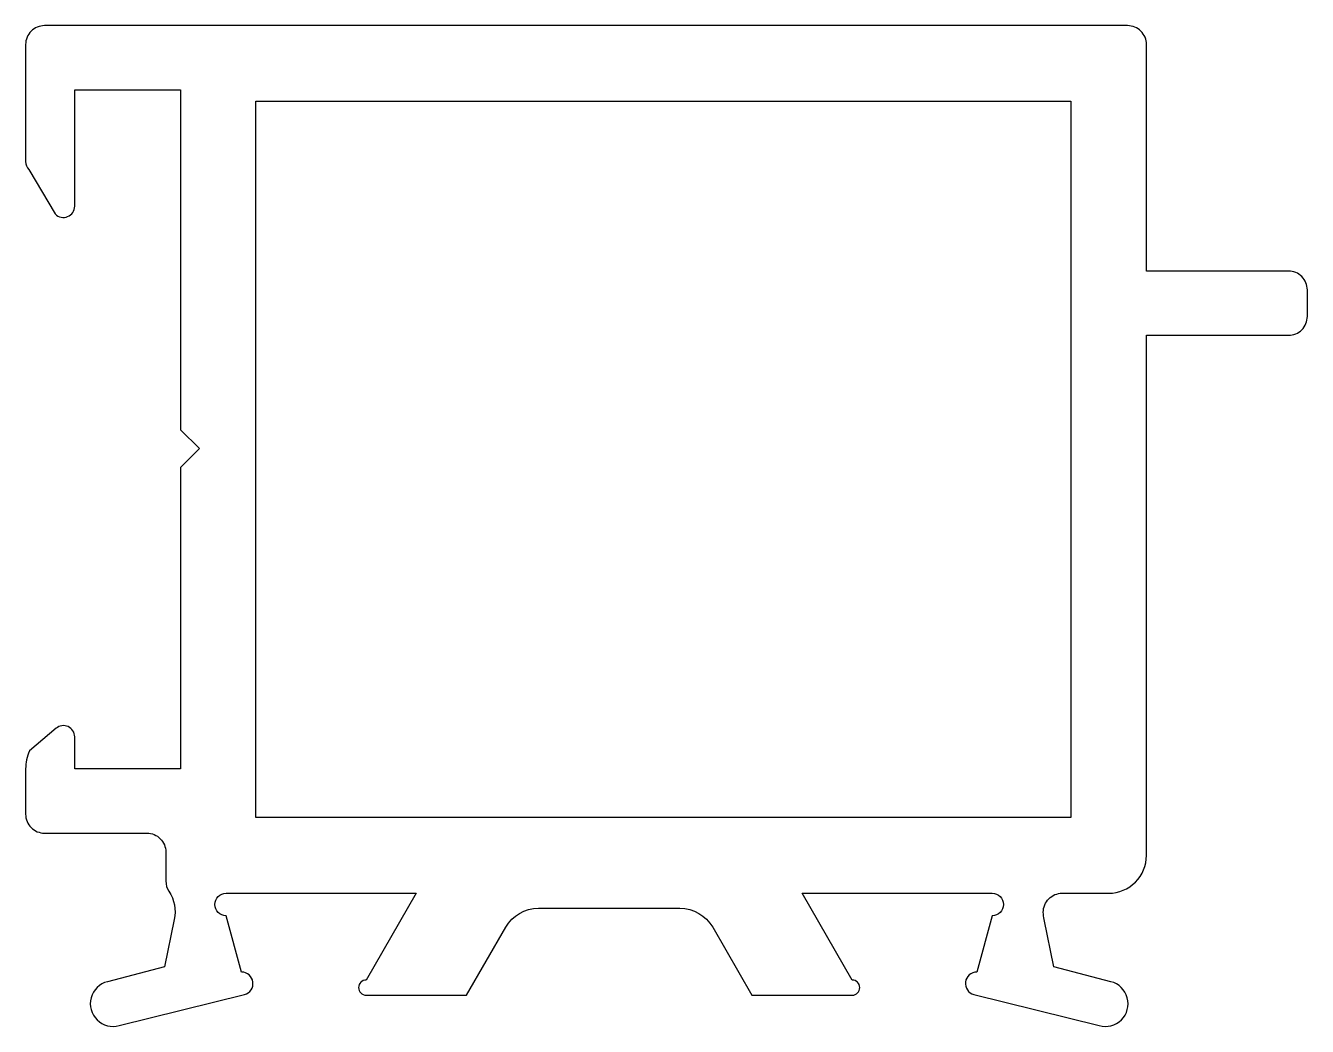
# Model space of a CAD drawing. Extents: x 142.1 to 176, y 206.7 to 233.2.
import ezdxf

# ---------------------------------------------------------------- set-up
doc = ezdxf.new("R2010")
doc.units = 0
doc.header["$LTSCALE"] = 15
doc.layers.add('ERCAN', color=220, linetype='CONTINUOUS')

msp = doc.modelspace()

# ---------------------------------------------------------------- linework, layer by layer
at = {"layer": 'ERCAN', "color": 0}
msp.add_lwpolyline([(146.185, 222.518), (146.685, 222.018), (146.185, 221.518), (146.185, 213.536), (143.385, 213.536), (143.385, 214.384, 0.640503), (142.89, 214.612), (142.19, 214.013, 0.112374), (142.085, 213.535), (142.085, 212.336, 0.414214), (142.585, 211.836), (145.297, 211.836, -0.414214), (145.797, 211.336), (145.797, 210.57, 0.145765), (145.879, 210.296, -0.198362), (146.021, 209.546), (145.763, 208.298), (144.252, 207.902, 1.019099), (144.564, 206.743), (147.879, 207.565, 0.888706), (147.803, 208.156), (147.397, 209.646, -1), (147.397, 210.246), (152.43, 210.246), (151.103, 207.946, 1), (151.103, 207.546), (153.758, 207.546), (154.798, 209.346, -0.267949), (155.664, 209.846), (159.412, 209.846, -0.267949), (160.278, 209.346), (161.317, 207.546), (163.973, 207.546, 1), (163.973, 207.946), (162.645, 210.246), (167.678, 210.246, -1), (167.678, 209.646), (167.272, 208.156, 0.888706), (167.196, 207.565), (170.511, 206.743, 1.019099), (170.823, 207.902), (169.313, 208.298), (169.054, 209.546, -0.049244), (169.033, 209.742, -0.416406), (169.533, 210.246), (170.765, 210.246, 0.414214), (171.765, 211.246), (171.765, 225.019), (175.525, 225.019, 0.414214), (176.025, 225.519), (176.025, 226.219, 0.414214), (175.525, 226.719), (171.765, 226.719), (171.765, 232.719, 0.414214), (171.265, 233.219), (142.585, 233.219, 0.414214), (142.085, 232.719), (142.085, 229.618, 0.19382), (142.169, 229.411), (142.869, 228.232, 0.675294), (143.385, 228.44), (143.385, 231.519), (146.185, 231.519)], format="xyb", close=True, dxfattribs=at)
msp.add_lwpolyline([(169.765, 212.246), (148.185, 212.246), (148.185, 231.219), (169.765, 231.219)], close=True, dxfattribs=at)

doc.saveas('drawing.dxf')
